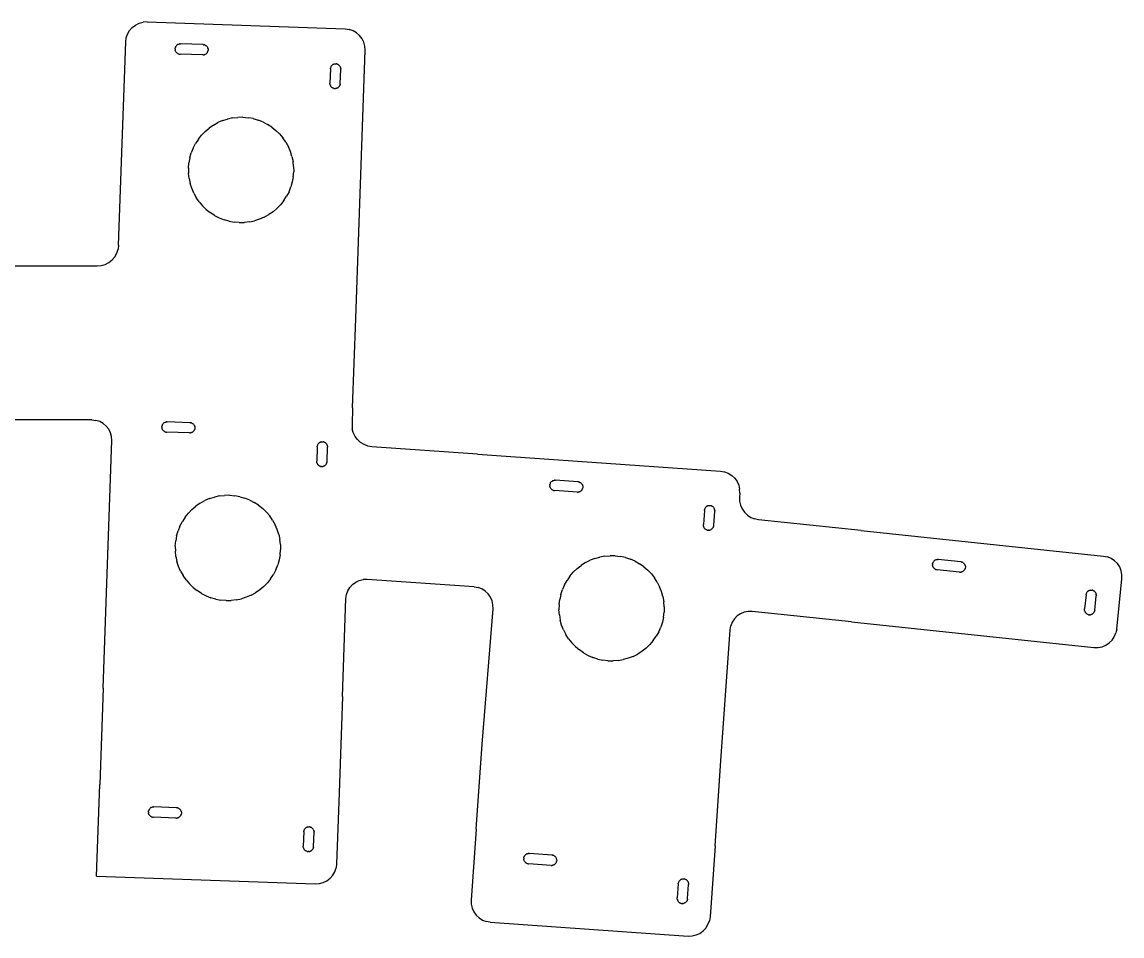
# Model space of a CAD drawing. Extents: x -45 to 62, y -37 to 20.
# Drawn here: x 8.7 to 62, y -26.9 to 17.4 of the extents above; entities that cross this region are included whole.
import ezdxf

# ---------------------------------------------------------------- set-up
doc = ezdxf.new("R2010")
doc.units = 0

msp = doc.modelspace()

# ---------------------------------------------------------------- linework, layer by layer
for p, q in [((13.927, 16.939), (14.057, 17.086)), ((14.057, 17.086), (14.213, 17.205)), ((14.213, 17.205), (14.389, 17.291)), ((14.389, 17.291), (14.578, 17.342)), ((14.774, 17.354), (14.578, 17.342)), ((14.774, 17.354), (24.368, 17.019)), ((13.739, 16.389), (13.765, 16.584)), ((13.765, 16.584), (13.829, 16.769)), ((13.829, 16.769), (13.927, 16.939)), ((24.368, 17.019), (24.562, 16.993)), ((24.748, 16.929), (24.562, 16.993)), ((24.917, 16.831), (24.748, 16.929)), ((25.064, 16.701), (24.917, 16.831)), ((25.183, 16.545), (25.064, 16.701)), ((25.27, 16.369), (25.183, 16.545)), ((13.395, 6.538), (13.739, 16.389)), ((16.131, 16.054), (16.133, 16.079)), ((16.131, 16.054), (16.131, 16.03)), ((16.131, 16.03), (16.134, 16.005)), ((16.133, 16.079), (16.137, 16.103)), ((16.139, 15.981), (16.134, 16.005)), ((16.144, 16.126), (16.137, 16.103)), ((16.153, 16.149), (16.144, 16.126)), ((16.153, 16.149), (16.164, 16.171)), ((16.177, 16.191), (16.164, 16.171)), ((16.193, 16.21), (16.177, 16.191)), ((16.21, 16.228), (16.193, 16.21)), ((16.21, 16.228), (16.229, 16.244)), ((16.249, 16.258), (16.229, 16.244)), ((16.27, 16.27), (16.249, 16.258)), ((16.27, 16.27), (16.293, 16.279)), ((16.293, 16.279), (16.316, 16.287)), ((16.316, 16.287), (16.34, 16.292)), ((16.364, 16.295), (16.34, 16.292)), ((16.364, 16.295), (16.394, 16.295)), ((17.483, 16.257), (16.394, 16.295)), ((17.513, 16.254), (17.483, 16.257)), ((17.513, 16.254), (17.537, 16.25)), ((17.56, 16.243), (17.537, 16.25)), ((17.583, 16.234), (17.56, 16.243)), ((17.583, 16.234), (17.605, 16.223)), ((17.605, 16.223), (17.625, 16.21)), ((17.625, 16.21), (17.645, 16.194)), ((17.645, 16.194), (17.662, 16.177)), ((17.662, 16.177), (17.678, 16.159)), ((17.678, 16.159), (17.692, 16.138)), ((17.692, 16.138), (17.704, 16.117)), ((17.704, 16.117), (17.713, 16.094)), ((17.721, 16.071), (17.713, 16.094)), ((17.721, 16.071), (17.726, 16.047)), ((17.726, 16.047), (17.729, 16.023)), ((17.729, 15.998), (17.727, 15.974)), ((17.729, 16.023), (17.729, 15.998)), ((24.878, 2.992), (25.332, 15.984)), ((25.32, 16.18), (25.27, 16.369)), ((25.332, 15.984), (25.32, 16.18)), ((16.146, 15.958), (16.139, 15.981)), ((16.156, 15.935), (16.146, 15.958)), ((16.168, 15.914), (16.156, 15.935)), ((16.182, 15.894), (16.168, 15.914)), ((16.197, 15.875), (16.182, 15.894)), ((16.215, 15.858), (16.197, 15.875)), ((16.234, 15.843), (16.215, 15.858)), ((16.255, 15.829), (16.234, 15.843)), ((16.277, 15.818), (16.255, 15.829)), ((16.277, 15.818), (16.299, 15.809)), ((16.299, 15.809), (16.323, 15.802)), ((16.323, 15.802), (16.347, 15.798)), ((16.347, 15.798), (16.376, 15.795)), ((17.466, 15.757), (16.376, 15.795)), ((17.466, 15.757), (17.495, 15.758)), ((17.495, 15.758), (17.52, 15.76)), ((17.544, 15.766), (17.52, 15.76)), ((17.544, 15.766), (17.567, 15.773)), ((17.589, 15.783), (17.567, 15.773)), ((17.611, 15.795), (17.589, 15.783)), ((17.611, 15.795), (17.631, 15.808)), ((17.631, 15.808), (17.65, 15.824)), ((17.65, 15.824), (17.667, 15.842)), ((17.667, 15.842), (17.682, 15.861)), ((17.682, 15.861), (17.695, 15.882)), ((17.695, 15.882), (17.707, 15.903)), ((17.716, 15.926), (17.707, 15.903)), ((17.716, 15.926), (17.723, 15.95)), ((17.727, 15.974), (17.723, 15.95)), ((23.651, 15.086), (23.627, 14.396)), ((23.651, 15.086), (23.654, 15.115)), ((23.658, 15.139), (23.654, 15.115)), ((23.665, 15.163), (23.658, 15.139)), ((23.674, 15.186), (23.665, 15.163)), ((23.685, 15.207), (23.674, 15.186)), ((23.685, 15.207), (23.698, 15.228)), ((23.698, 15.228), (23.714, 15.247)), ((23.731, 15.265), (23.714, 15.247)), ((23.749, 15.281), (23.731, 15.265)), ((23.749, 15.281), (23.77, 15.294)), ((23.791, 15.306), (23.77, 15.294)), ((23.791, 15.306), (23.814, 15.316)), ((23.837, 15.323), (23.814, 15.316)), ((23.837, 15.323), (23.861, 15.329)), ((23.861, 15.329), (23.885, 15.331)), ((23.885, 15.331), (23.91, 15.332)), ((23.91, 15.332), (23.934, 15.33)), ((23.958, 15.325), (23.934, 15.33)), ((23.982, 15.318), (23.958, 15.325)), ((23.982, 15.318), (24.005, 15.309)), ((24.005, 15.309), (24.026, 15.298)), ((24.047, 15.285), (24.026, 15.298)), ((24.066, 15.27), (24.047, 15.285)), ((24.084, 15.252), (24.066, 15.27)), ((24.084, 15.252), (24.1, 15.234)), ((24.113, 15.214), (24.1, 15.234)), ((24.125, 15.192), (24.113, 15.214)), ((24.125, 15.192), (24.135, 15.17)), ((24.127, 14.379), (24.151, 15.068)), ((24.135, 15.17), (24.142, 15.146)), ((24.148, 15.122), (24.142, 15.146)), ((24.148, 15.122), (24.15, 15.098)), ((24.15, 15.098), (24.151, 15.068)), ((23.627, 14.367), (23.627, 14.396)), ((23.63, 14.342), (23.627, 14.367)), ((23.635, 14.318), (23.63, 14.342)), ((23.635, 14.318), (23.643, 14.295)), ((23.643, 14.295), (23.652, 14.273)), ((23.652, 14.273), (23.664, 14.251)), ((23.664, 14.251), (23.678, 14.231)), ((23.69, 14.217), (23.678, 14.231)), ((23.69, 14.217), (23.694, 14.212)), ((23.694, 14.212), (23.712, 14.195)), ((23.712, 14.195), (23.731, 14.18)), ((23.731, 14.18), (23.751, 14.167)), ((23.751, 14.167), (23.773, 14.155)), ((23.796, 14.146), (23.773, 14.155)), ((23.819, 14.139), (23.796, 14.146)), ((23.819, 14.139), (23.844, 14.135)), ((23.844, 14.135), (23.868, 14.133)), ((23.892, 14.133), (23.868, 14.133)), ((23.892, 14.133), (23.917, 14.136)), ((23.917, 14.136), (23.941, 14.141)), ((23.964, 14.149), (23.941, 14.141)), ((23.987, 14.158), (23.964, 14.149)), ((23.987, 14.158), (24.008, 14.17)), ((24.028, 14.184), (24.008, 14.17)), ((24.047, 14.2), (24.028, 14.184)), ((24.047, 14.2), (24.064, 14.217)), ((24.064, 14.217), (24.079, 14.237)), ((24.079, 14.237), (24.093, 14.257)), ((24.104, 14.279), (24.093, 14.257)), ((24.113, 14.302), (24.104, 14.279)), ((24.113, 14.302), (24.12, 14.325)), ((24.124, 14.349), (24.12, 14.325)), ((24.124, 14.349), (24.127, 14.379)), ((17.985, 12.359), (17.778, 12.217)), ((17.985, 12.359), (18.204, 12.48)), ((18.433, 12.579), (18.204, 12.48)), ((18.433, 12.579), (18.672, 12.655)), ((18.916, 12.707), (18.672, 12.655)), ((18.916, 12.707), (19.165, 12.735)), ((19.415, 12.739), (19.165, 12.735)), ((19.415, 12.739), (19.665, 12.718)), ((19.911, 12.673), (19.665, 12.718)), ((19.911, 12.673), (20.151, 12.603)), ((20.384, 12.511), (20.151, 12.603)), ((20.384, 12.511), (20.606, 12.396)), ((20.816, 12.26), (20.606, 12.396)), ((20.816, 12.26), (21.012, 12.104)), ((17.257, 11.68), (17.413, 11.876)), ((17.413, 11.876), (17.587, 12.056)), ((17.587, 12.056), (17.778, 12.217)), ((21.012, 12.104), (21.191, 11.93)), ((21.191, 11.93), (21.353, 11.738)), ((21.495, 11.532), (21.353, 11.738)), ((17.006, 11.248), (16.913, 11.016)), ((17.006, 11.248), (17.121, 11.47)), ((17.257, 11.68), (17.121, 11.47)), ((21.495, 11.532), (21.616, 11.313)), ((21.715, 11.084), (21.616, 11.313)), ((16.844, 10.775), (16.799, 10.529)), ((16.844, 10.775), (16.913, 11.016)), ((21.791, 10.845), (21.715, 11.084)), ((21.791, 10.845), (21.843, 10.6)), ((16.778, 10.28), (16.799, 10.529)), ((16.778, 10.28), (16.781, 10.029)), ((21.871, 10.352), (21.843, 10.6)), ((21.871, 10.352), (21.875, 10.102)), ((16.809, 9.781), (16.781, 10.029)), ((16.809, 9.781), (16.862, 9.536)), ((21.808, 9.606), (21.739, 9.366)), ((21.854, 9.852), (21.808, 9.606)), ((21.854, 9.852), (21.875, 10.102)), ((16.938, 9.298), (16.862, 9.536)), ((17.037, 9.068), (16.938, 9.298)), ((17.037, 9.068), (17.158, 8.849)), ((21.647, 9.133), (21.532, 8.911)), ((21.647, 9.133), (21.739, 9.366)), ((17.3, 8.643), (17.158, 8.849)), ((17.3, 8.643), (17.461, 8.452)), ((21.396, 8.701), (21.24, 8.505)), ((21.396, 8.701), (21.532, 8.911)), ((17.461, 8.452), (17.641, 8.277)), ((17.641, 8.277), (17.836, 8.121)), ((18.046, 7.985), (17.836, 8.121)), ((20.449, 7.901), (20.668, 8.022)), ((20.874, 8.164), (20.668, 8.022)), ((21.065, 8.326), (20.874, 8.164)), ((21.065, 8.326), (21.24, 8.505)), ((18.046, 7.985), (18.269, 7.87)), ((18.269, 7.87), (18.501, 7.778)), ((18.742, 7.708), (18.501, 7.778)), ((18.742, 7.708), (18.988, 7.663)), ((19.237, 7.642), (18.988, 7.663)), ((19.237, 7.642), (19.487, 7.646)), ((19.736, 7.674), (19.487, 7.646)), ((19.736, 7.674), (19.981, 7.726)), ((20.219, 7.802), (19.981, 7.726)), ((20.449, 7.901), (20.219, 7.802)), ((13.395, 6.538), (13.369, 6.343)), ((13.078, 5.832), (13.207, 5.983)), ((13.207, 5.983), (13.306, 6.156)), ((13.306, 6.156), (13.369, 6.343)), ((6.799, 5.539), (12.36, 5.539)), ((12.36, 5.539), (12.556, 5.558)), ((12.556, 5.558), (12.746, 5.615)), ((12.746, 5.615), (12.922, 5.707)), ((12.922, 5.707), (13.078, 5.832)), ((24.727, -1.328), (24.878, 2.992)), ((24.727, -1.328), (24.699, -2.149)), ((12.099, -1.924), (6.799, -1.924)), ((12.099, -1.924), (12.294, -1.943)), ((12.479, -2), (12.294, -1.943)), ((12.649, -2.092), (12.479, -2)), ((12.796, -2.216), (12.649, -2.092)), ((15.538, -2.12), (15.524, -2.141)), ((15.553, -2.101), (15.538, -2.12)), ((15.57, -2.083), (15.553, -2.101)), ((15.57, -2.083), (15.589, -2.068)), ((15.609, -2.054), (15.589, -2.068)), ((15.63, -2.042), (15.609, -2.054)), ((15.63, -2.042), (15.653, -2.032)), ((15.653, -2.032), (15.676, -2.025)), ((15.676, -2.025), (15.7, -2.02)), ((15.724, -2.017), (15.7, -2.02)), ((15.724, -2.017), (15.754, -2.016)), ((16.843, -2.054), (15.754, -2.016)), ((16.873, -2.057), (16.843, -2.054)), ((16.873, -2.057), (16.897, -2.061)), ((16.92, -2.068), (16.897, -2.061)), ((16.943, -2.077), (16.92, -2.068)), ((16.943, -2.077), (16.965, -2.088)), ((16.965, -2.088), (16.985, -2.102)), ((16.985, -2.102), (17.005, -2.117)), ((17.005, -2.117), (17.022, -2.134)), ((12.915, -2.368), (12.796, -2.216)), ((13.002, -2.541), (12.915, -2.368)), ((13.052, -2.728), (13.002, -2.541)), ((15.491, -2.257), (15.493, -2.233)), ((15.491, -2.257), (15.491, -2.282)), ((15.491, -2.282), (15.494, -2.306)), ((15.493, -2.233), (15.497, -2.209)), ((15.499, -2.33), (15.494, -2.306)), ((15.504, -2.185), (15.497, -2.209)), ((15.506, -2.354), (15.499, -2.33)), ((15.513, -2.163), (15.504, -2.185)), ((15.516, -2.376), (15.506, -2.354)), ((15.513, -2.163), (15.524, -2.141)), ((15.528, -2.397), (15.516, -2.376)), ((15.542, -2.418), (15.528, -2.397)), ((15.558, -2.436), (15.542, -2.418)), ((15.575, -2.453), (15.558, -2.436)), ((15.594, -2.469), (15.575, -2.453)), ((15.615, -2.482), (15.594, -2.469)), ((15.637, -2.493), (15.615, -2.482)), ((15.637, -2.493), (15.659, -2.502)), ((15.659, -2.502), (15.683, -2.509)), ((15.683, -2.509), (15.707, -2.514)), ((15.707, -2.514), (15.736, -2.516)), ((16.826, -2.554), (15.736, -2.516)), ((16.826, -2.554), (16.855, -2.554)), ((16.855, -2.554), (16.88, -2.551)), ((16.904, -2.546), (16.88, -2.551)), ((16.904, -2.546), (16.927, -2.538)), ((16.95, -2.529), (16.927, -2.538)), ((16.971, -2.517), (16.95, -2.529)), ((16.971, -2.517), (16.991, -2.503)), ((16.991, -2.503), (17.01, -2.487)), ((17.01, -2.487), (17.027, -2.47)), ((17.022, -2.134), (17.038, -2.153)), ((17.027, -2.47), (17.042, -2.45)), ((17.038, -2.153), (17.052, -2.173)), ((17.042, -2.45), (17.056, -2.43)), ((17.052, -2.173), (17.064, -2.195)), ((17.056, -2.43), (17.067, -2.408)), ((17.064, -2.195), (17.074, -2.217)), ((17.076, -2.385), (17.067, -2.408)), ((17.081, -2.24), (17.074, -2.217)), ((17.076, -2.385), (17.083, -2.362)), ((17.081, -2.24), (17.086, -2.264)), ((17.087, -2.338), (17.083, -2.362)), ((17.086, -2.264), (17.089, -2.289)), ((17.089, -2.313), (17.087, -2.338)), ((17.089, -2.289), (17.089, -2.313)), ((24.699, -2.149), (24.711, -2.345)), ((24.761, -2.537), (24.711, -2.345)), ((24.847, -2.716), (24.761, -2.537)), ((12.645, -14.914), (13.065, -2.923)), ((13.065, -2.923), (13.052, -2.728)), ((23.011, -3.226), (23.014, -3.196)), ((23.018, -3.172), (23.014, -3.196)), ((23.025, -3.149), (23.018, -3.172)), ((23.034, -3.126), (23.025, -3.149)), ((23.045, -3.104), (23.034, -3.126)), ((23.045, -3.104), (23.059, -3.083)), ((23.059, -3.083), (23.074, -3.064)), ((23.091, -3.047), (23.074, -3.064)), ((23.11, -3.031), (23.091, -3.047)), ((23.11, -3.031), (23.13, -3.017)), ((23.151, -3.005), (23.13, -3.017)), ((23.151, -3.005), (23.174, -2.995)), ((23.197, -2.988), (23.174, -2.995)), ((23.197, -2.988), (23.221, -2.983)), ((23.221, -2.983), (23.245, -2.98)), ((23.245, -2.98), (23.27, -2.98)), ((23.27, -2.98), (23.294, -2.982)), ((23.318, -2.986), (23.294, -2.982)), ((23.342, -2.993), (23.318, -2.986)), ((23.342, -2.993), (23.365, -3.002)), ((23.365, -3.002), (23.387, -3.013)), ((23.407, -3.027), (23.387, -3.013)), ((23.426, -3.042), (23.407, -3.027)), ((23.444, -3.059), (23.426, -3.042)), ((23.444, -3.059), (23.46, -3.078)), ((23.474, -3.098), (23.46, -3.078)), ((23.485, -3.119), (23.474, -3.098)), ((23.485, -3.119), (23.495, -3.142)), ((23.495, -3.142), (23.503, -3.165)), ((23.508, -3.189), (23.503, -3.165)), ((23.508, -3.189), (23.51, -3.214)), ((24.966, -2.876), (24.847, -2.716)), ((25.113, -3.011), (24.966, -2.876)), ((25.282, -3.115), (25.113, -3.011)), ((25.467, -3.185), (25.282, -3.115)), ((25.661, -3.218), (25.467, -3.185)), ((23.011, -3.226), (22.987, -3.915)), ((23.487, -3.933), (23.511, -3.243)), ((23.51, -3.214), (23.511, -3.243)), ((30.775, -3.576), (25.661, -3.218)), ((30.775, -3.576), (42.546, -4.399)), ((22.988, -3.945), (22.987, -3.915)), ((22.99, -3.969), (22.988, -3.945)), ((22.995, -3.993), (22.99, -3.969)), ((22.995, -3.993), (23.003, -4.016)), ((23.003, -4.016), (23.013, -4.039)), ((23.013, -4.039), (23.024, -4.06)), ((23.024, -4.06), (23.038, -4.081)), ((23.05, -4.095), (23.038, -4.081)), ((23.05, -4.095), (23.054, -4.099)), ((23.054, -4.099), (23.072, -4.116)), ((23.072, -4.116), (23.091, -4.132)), ((23.091, -4.132), (23.111, -4.145)), ((23.111, -4.145), (23.133, -4.156)), ((23.156, -4.165), (23.133, -4.156)), ((23.18, -4.172), (23.156, -4.165)), ((23.18, -4.172), (23.204, -4.176)), ((23.204, -4.176), (23.228, -4.179)), ((23.253, -4.178), (23.228, -4.179)), ((23.253, -4.178), (23.277, -4.175)), ((23.277, -4.175), (23.301, -4.17)), ((23.324, -4.163), (23.301, -4.17)), ((23.347, -4.153), (23.324, -4.163)), ((23.347, -4.153), (23.368, -4.141)), ((23.388, -4.127), (23.368, -4.141)), ((23.407, -4.112), (23.388, -4.127)), ((23.407, -4.112), (23.424, -4.094)), ((23.424, -4.094), (23.439, -4.075)), ((23.439, -4.075), (23.453, -4.054)), ((23.464, -4.032), (23.453, -4.054)), ((23.473, -4.01), (23.464, -4.032)), ((23.473, -4.01), (23.48, -3.986)), ((23.484, -3.962), (23.48, -3.986)), ((23.484, -3.962), (23.487, -3.933)), ((42.546, -4.399), (42.739, -4.432)), ((42.739, -4.432), (42.922, -4.502)), ((42.922, -4.502), (43.088, -4.606)), ((43.088, -4.606), (43.231, -4.741)), ((43.231, -4.741), (43.344, -4.9)), ((34.28, -5.076), (34.279, -5.1)), ((34.279, -5.1), (34.281, -5.125)), ((34.28, -5.076), (34.283, -5.051)), ((34.286, -5.149), (34.281, -5.125)), ((34.283, -5.051), (34.288, -5.027)), ((34.292, -5.172), (34.286, -5.149)), ((34.296, -5.004), (34.288, -5.027)), ((34.301, -5.195), (34.292, -5.172)), ((34.306, -4.982), (34.296, -5.004)), ((34.312, -5.217), (34.301, -5.195)), ((34.306, -4.982), (34.318, -4.96)), ((34.325, -5.238), (34.312, -5.217)), ((34.332, -4.94), (34.318, -4.96)), ((34.341, -5.257), (34.325, -5.238)), ((34.348, -4.922), (34.332, -4.94)), ((34.358, -5.275), (34.341, -5.257)), ((34.365, -4.905), (34.348, -4.922)), ((34.376, -5.291), (34.358, -5.275)), ((34.365, -4.905), (34.385, -4.889)), ((34.396, -5.305), (34.376, -5.291)), ((34.405, -4.876), (34.385, -4.889)), ((34.418, -5.317), (34.396, -5.305)), ((34.427, -4.865), (34.405, -4.876)), ((34.418, -5.317), (34.44, -5.326)), ((34.427, -4.865), (34.45, -4.856)), ((34.44, -5.326), (34.463, -5.334)), ((34.45, -4.856), (34.473, -4.85)), ((34.473, -4.85), (34.498, -4.845)), ((34.522, -4.843), (34.498, -4.845)), ((34.522, -4.843), (34.551, -4.844)), ((35.639, -4.92), (34.551, -4.844)), ((35.668, -4.924), (35.639, -4.92)), ((35.668, -4.924), (35.692, -4.929)), ((35.715, -4.936), (35.692, -4.929)), ((35.738, -4.946), (35.715, -4.936)), ((35.738, -4.946), (35.759, -4.958)), ((35.759, -4.958), (35.779, -4.972)), ((35.779, -4.972), (35.798, -4.988)), ((35.798, -4.988), (35.815, -5.006)), ((35.808, -5.341), (35.824, -5.323)), ((35.815, -5.006), (35.83, -5.025)), ((35.824, -5.323), (35.838, -5.303)), ((35.83, -5.025), (35.843, -5.046)), ((35.838, -5.303), (35.85, -5.281)), ((35.843, -5.046), (35.854, -5.068)), ((35.86, -5.259), (35.85, -5.281)), ((35.854, -5.068), (35.863, -5.091)), ((35.86, -5.259), (35.867, -5.236)), ((35.87, -5.114), (35.863, -5.091)), ((35.873, -5.212), (35.867, -5.236)), ((35.87, -5.114), (35.874, -5.138)), ((35.876, -5.187), (35.873, -5.212)), ((35.874, -5.138), (35.876, -5.163)), ((35.876, -5.163), (35.876, -5.187)), ((43.344, -4.9), (43.424, -5.079)), ((43.424, -5.079), (43.468, -5.271)), ((43.474, -5.466), (43.468, -5.271)), ((17.345, -5.952), (17.564, -5.831)), ((17.793, -5.732), (17.564, -5.831)), ((17.793, -5.732), (18.032, -5.656)), ((18.277, -5.604), (18.032, -5.656)), ((18.277, -5.604), (18.525, -5.576)), ((18.775, -5.572), (18.525, -5.576)), ((18.775, -5.572), (19.025, -5.593)), ((19.271, -5.639), (19.025, -5.593)), ((19.271, -5.639), (19.511, -5.708)), ((19.744, -5.8), (19.511, -5.708)), ((19.744, -5.8), (19.966, -5.915)), ((34.463, -5.334), (34.487, -5.339)), ((34.487, -5.339), (34.517, -5.343)), ((35.604, -5.419), (34.517, -5.343)), ((35.604, -5.419), (35.633, -5.419)), ((35.633, -5.419), (35.658, -5.418)), ((35.682, -5.413), (35.658, -5.418)), ((35.682, -5.413), (35.706, -5.407)), ((35.728, -5.398), (35.706, -5.407)), ((35.75, -5.387), (35.728, -5.398)), ((35.75, -5.387), (35.771, -5.373)), ((35.771, -5.373), (35.79, -5.358)), ((35.79, -5.358), (35.808, -5.341)), ((43.474, -5.466), (43.46, -5.656)), ((43.46, -5.656), (43.466, -5.853)), ((43.466, -5.853), (43.509, -6.046)), ((16.773, -6.435), (16.947, -6.256)), ((16.947, -6.256), (17.139, -6.094)), ((17.345, -5.952), (17.139, -6.094)), ((20.176, -6.051), (19.966, -5.915)), ((20.176, -6.051), (20.372, -6.207)), ((20.372, -6.207), (20.551, -6.382)), ((20.551, -6.382), (20.713, -6.573)), ((41.762, -6.306), (41.714, -6.994)), ((41.762, -6.306), (41.766, -6.276)), ((41.771, -6.253), (41.766, -6.276)), ((41.778, -6.229), (41.771, -6.253)), ((41.788, -6.207), (41.778, -6.229)), ((41.8, -6.185), (41.788, -6.207)), ((41.8, -6.185), (41.814, -6.165)), ((41.814, -6.165), (41.83, -6.147)), ((41.848, -6.13), (41.83, -6.147)), ((41.867, -6.115), (41.848, -6.13)), ((41.867, -6.115), (41.888, -6.101)), ((41.91, -6.09), (41.888, -6.101)), ((41.91, -6.09), (41.933, -6.081)), ((41.956, -6.075), (41.933, -6.081)), ((41.956, -6.075), (41.98, -6.07)), ((41.98, -6.07), (42.005, -6.069)), ((42.005, -6.069), (42.029, -6.069)), ((42.029, -6.069), (42.054, -6.072)), ((42.078, -6.077), (42.054, -6.072)), ((42.101, -6.085), (42.078, -6.077)), ((42.101, -6.085), (42.123, -6.095)), ((42.123, -6.095), (42.145, -6.107)), ((42.165, -6.121), (42.145, -6.107)), ((42.183, -6.137), (42.165, -6.121)), ((42.2, -6.154), (42.183, -6.137)), ((42.2, -6.154), (42.215, -6.174)), ((42.213, -7.029), (42.261, -6.341)), ((42.229, -6.194), (42.215, -6.174)), ((42.24, -6.216), (42.229, -6.194)), ((42.24, -6.216), (42.249, -6.239)), ((42.249, -6.239), (42.255, -6.263)), ((42.26, -6.287), (42.255, -6.263)), ((42.26, -6.287), (42.261, -6.311)), ((42.261, -6.311), (42.261, -6.341)), ((43.509, -6.046), (43.589, -6.228)), ((43.589, -6.228), (43.702, -6.392)), ((43.702, -6.392), (43.844, -6.532)), ((16.366, -7.063), (16.481, -6.841)), ((16.617, -6.631), (16.481, -6.841)), ((16.617, -6.631), (16.773, -6.435)), ((20.855, -6.779), (20.713, -6.573)), ((20.855, -6.779), (20.976, -6.998)), ((43.844, -6.532), (44.01, -6.642)), ((44.01, -6.642), (44.192, -6.719)), ((44.385, -6.758), (44.192, -6.719)), ((49.361, -7.281), (44.385, -6.758)), ((16.204, -7.536), (16.274, -7.296)), ((16.366, -7.063), (16.274, -7.296)), ((21.075, -7.228), (20.976, -6.998)), ((21.151, -7.466), (21.075, -7.228)), ((41.713, -7.024), (41.714, -6.994)), ((41.715, -7.048), (41.713, -7.024)), ((41.72, -7.072), (41.715, -7.048)), ((41.72, -7.072), (41.726, -7.096)), ((41.726, -7.096), (41.735, -7.119)), ((41.735, -7.119), (41.746, -7.14)), ((41.746, -7.14), (41.759, -7.161)), ((41.771, -7.176), (41.759, -7.161)), ((41.771, -7.176), (41.774, -7.18)), ((41.774, -7.18), (41.791, -7.198)), ((41.791, -7.198), (41.81, -7.214)), ((41.81, -7.214), (41.83, -7.228)), ((41.83, -7.228), (41.852, -7.24)), ((41.874, -7.25), (41.852, -7.24)), ((41.897, -7.257), (41.874, -7.25)), ((41.897, -7.257), (41.921, -7.263)), ((41.921, -7.263), (41.946, -7.266)), ((41.97, -7.266), (41.946, -7.266)), ((41.97, -7.266), (41.994, -7.264)), ((41.994, -7.264), (42.019, -7.26)), ((42.042, -7.253), (42.019, -7.26)), ((42.065, -7.244), (42.042, -7.253)), ((42.065, -7.244), (42.087, -7.233)), ((42.108, -7.22), (42.087, -7.233)), ((42.127, -7.205), (42.108, -7.22)), ((42.127, -7.205), (42.145, -7.188)), ((42.145, -7.188), (42.16, -7.169)), ((42.16, -7.169), (42.175, -7.149)), ((42.186, -7.128), (42.175, -7.149)), ((42.196, -7.106), (42.186, -7.128)), ((42.196, -7.106), (42.204, -7.082)), ((42.209, -7.058), (42.204, -7.082)), ((42.209, -7.058), (42.213, -7.029)), ((49.361, -7.281), (61.096, -8.515)), ((16.138, -8.032), (16.159, -7.782)), ((16.204, -7.536), (16.159, -7.782)), ((21.151, -7.466), (21.203, -7.711)), ((21.231, -7.96), (21.203, -7.711)), ((21.231, -7.96), (21.235, -8.21)), ((16.138, -8.032), (16.142, -8.282)), ((16.17, -8.531), (16.142, -8.282)), ((21.214, -8.459), (21.169, -8.705)), ((21.214, -8.459), (21.235, -8.21)), ((36.947, -8.518), (36.701, -8.561)), ((36.947, -8.518), (37.197, -8.498)), ((37.447, -8.503), (37.197, -8.498)), ((37.447, -8.503), (37.696, -8.533)), ((61.096, -8.515), (61.288, -8.554)), ((16.17, -8.531), (16.222, -8.775)), ((16.298, -9.014), (16.222, -8.775)), ((16.397, -9.244), (16.298, -9.014)), ((21.007, -9.178), (21.099, -8.946)), ((21.169, -8.705), (21.099, -8.946)), ((35.596, -9.123), (35.793, -8.968)), ((36.004, -8.833), (35.793, -8.968)), ((36.004, -8.833), (36.227, -8.72)), ((36.46, -8.629), (36.227, -8.72)), ((36.46, -8.629), (36.701, -8.561)), ((37.94, -8.587), (37.696, -8.533)), ((37.94, -8.587), (38.178, -8.665)), ((38.407, -8.765), (38.178, -8.665)), ((38.407, -8.765), (38.625, -8.888)), ((38.83, -9.031), (38.625, -8.888)), ((38.83, -9.031), (39.02, -9.194)), ((52.811, -8.902), (52.81, -8.927)), ((52.81, -8.927), (52.811, -8.951)), ((52.811, -8.902), (52.815, -8.878)), ((52.814, -8.976), (52.811, -8.951)), ((52.82, -8.999), (52.814, -8.976)), ((52.815, -8.878), (52.821, -8.854)), ((52.828, -9.023), (52.82, -8.999)), ((52.83, -8.831), (52.821, -8.854)), ((52.839, -9.045), (52.828, -9.023)), ((52.84, -8.809), (52.83, -8.831)), ((52.851, -9.066), (52.839, -9.045)), ((52.84, -8.809), (52.853, -8.788)), ((52.868, -8.769), (52.853, -8.788)), ((52.884, -8.751), (52.868, -8.769)), ((52.903, -8.734), (52.884, -8.751)), ((52.903, -8.734), (52.922, -8.72)), ((52.943, -8.707), (52.922, -8.72)), ((52.966, -8.697), (52.943, -8.707)), ((52.966, -8.697), (52.989, -8.689)), ((52.989, -8.689), (53.013, -8.683)), ((53.013, -8.683), (53.037, -8.68)), ((53.061, -8.679), (53.037, -8.68)), ((53.061, -8.679), (53.091, -8.68)), ((54.175, -8.794), (53.091, -8.68)), ((54.204, -8.799), (54.175, -8.794)), ((54.204, -8.799), (54.228, -8.805)), ((54.251, -8.813), (54.228, -8.805)), ((54.273, -8.824), (54.251, -8.813)), ((54.273, -8.824), (54.294, -8.837)), ((54.294, -8.837), (54.313, -8.851)), ((54.313, -8.851), (54.332, -8.868)), ((54.332, -8.868), (54.348, -8.886)), ((54.348, -8.886), (54.362, -8.906)), ((54.362, -8.906), (54.375, -8.927)), ((54.375, -8.927), (54.385, -8.949)), ((54.385, -8.949), (54.393, -8.973)), ((54.399, -8.996), (54.393, -8.973)), ((54.399, -8.996), (54.402, -9.021)), ((54.402, -9.021), (54.403, -9.045)), ((54.403, -9.045), (54.402, -9.07)), ((61.469, -8.63), (61.288, -8.554)), ((61.631, -8.74), (61.469, -8.63)), ((61.769, -8.88), (61.631, -8.74)), ((61.876, -9.043), (61.769, -8.88)), ((61.95, -9.225), (61.876, -9.043)), ((16.397, -9.244), (16.518, -9.463)), ((16.66, -9.669), (16.518, -9.463)), ((20.756, -9.611), (20.892, -9.401)), ((21.007, -9.178), (20.892, -9.401)), ((35.253, -9.486), (35.11, -9.691)), ((35.253, -9.486), (35.416, -9.296)), ((35.416, -9.296), (35.596, -9.123)), ((39.02, -9.194), (39.194, -9.374)), ((39.194, -9.374), (39.348, -9.571)), ((39.483, -9.782), (39.348, -9.571)), ((52.866, -9.086), (52.851, -9.066)), ((52.882, -9.104), (52.866, -9.086)), ((52.9, -9.121), (52.882, -9.104)), ((52.92, -9.135), (52.9, -9.121)), ((52.941, -9.148), (52.92, -9.135)), ((52.941, -9.148), (52.963, -9.159)), ((52.963, -9.159), (52.986, -9.167)), ((52.986, -9.167), (53.009, -9.173)), ((53.009, -9.173), (53.039, -9.178)), ((54.123, -9.292), (53.039, -9.178)), ((54.123, -9.292), (54.152, -9.293)), ((54.152, -9.293), (54.177, -9.292)), ((54.201, -9.289), (54.177, -9.292)), ((54.201, -9.289), (54.225, -9.283)), ((54.248, -9.275), (54.225, -9.283)), ((54.27, -9.265), (54.248, -9.275)), ((54.27, -9.265), (54.291, -9.252)), ((54.291, -9.252), (54.311, -9.238)), ((54.311, -9.238), (54.329, -9.221)), ((54.329, -9.221), (54.346, -9.203)), ((54.346, -9.203), (54.361, -9.184)), ((54.361, -9.184), (54.373, -9.163)), ((54.384, -9.141), (54.373, -9.163)), ((54.384, -9.141), (54.392, -9.118)), ((54.398, -9.094), (54.392, -9.118)), ((54.402, -9.07), (54.398, -9.094)), ((61.987, -9.418), (61.95, -9.225)), ((61.986, -9.614), (61.987, -9.418)), ((16.66, -9.669), (16.821, -9.86)), ((16.821, -9.86), (17.001, -10.034)), ((17.001, -10.034), (17.197, -10.19)), ((20.425, -9.986), (20.234, -10.147)), ((20.425, -9.986), (20.6, -9.806)), ((20.756, -9.611), (20.6, -9.806)), ((24.493, -10.199), (24.592, -10.033)), ((24.592, -10.033), (24.721, -9.89)), ((24.721, -9.89), (24.877, -9.776)), ((24.877, -9.776), (25.052, -9.696)), ((25.052, -9.696), (25.241, -9.652)), ((25.437, -9.646), (25.241, -9.652)), ((30.612, -10.008), (25.437, -9.646)), ((30.612, -10.008), (30.805, -10.04)), ((30.988, -10.11), (30.805, -10.04)), ((31.153, -10.214), (30.988, -10.11)), ((34.987, -9.909), (34.887, -10.138)), ((34.987, -9.909), (35.11, -9.691)), ((39.483, -9.782), (39.596, -10.005)), ((39.687, -10.238), (39.596, -10.005)), ((61.73, -12.05), (61.986, -9.614)), ((17.407, -10.326), (17.197, -10.19)), ((17.407, -10.326), (17.629, -10.441)), ((17.629, -10.441), (17.861, -10.534)), ((18.102, -10.603), (17.861, -10.534)), ((18.102, -10.603), (18.348, -10.648)), ((18.597, -10.669), (18.348, -10.648)), ((19.096, -10.638), (18.848, -10.666)), ((19.096, -10.638), (19.341, -10.585)), ((19.579, -10.509), (19.341, -10.585)), ((19.809, -10.41), (19.579, -10.509)), ((19.809, -10.41), (20.028, -10.289)), ((20.234, -10.147), (20.028, -10.289)), ((24.238, -15.319), (24.404, -10.576)), ((24.404, -10.576), (24.43, -10.382)), ((24.43, -10.382), (24.493, -10.199)), ((31.294, -10.349), (31.153, -10.214)), ((31.405, -10.508), (31.294, -10.349)), ((31.484, -10.687), (31.405, -10.508)), ((34.725, -10.869), (34.755, -10.621)), ((34.809, -10.376), (34.755, -10.621)), ((34.809, -10.376), (34.887, -10.138)), ((39.755, -10.479), (39.687, -10.238)), ((39.755, -10.479), (39.799, -10.725)), ((60.246, -10.393), (60.174, -11.079)), ((60.246, -10.393), (60.251, -10.364)), ((60.257, -10.34), (60.251, -10.364)), ((60.265, -10.317), (60.257, -10.34)), ((60.276, -10.295), (60.265, -10.317)), ((60.288, -10.274), (60.276, -10.295)), ((60.288, -10.274), (60.303, -10.254)), ((60.303, -10.254), (60.32, -10.236)), ((60.338, -10.22), (60.32, -10.236)), ((60.358, -10.205), (60.338, -10.22)), ((60.358, -10.205), (60.379, -10.193)), ((60.401, -10.182), (60.379, -10.193)), ((60.401, -10.182), (60.424, -10.174)), ((60.448, -10.169), (60.424, -10.174)), ((60.448, -10.169), (60.472, -10.165)), ((60.472, -10.165), (60.497, -10.164)), ((60.497, -10.164), (60.521, -10.165)), ((60.521, -10.165), (60.546, -10.169)), ((60.569, -10.175), (60.546, -10.169)), ((60.592, -10.184), (60.569, -10.175)), ((60.592, -10.184), (60.614, -10.194)), ((60.614, -10.194), (60.635, -10.207)), ((60.655, -10.222), (60.635, -10.207)), ((60.673, -10.238), (60.655, -10.222)), ((60.671, -11.131), (60.743, -10.445)), ((60.689, -10.257), (60.673, -10.238)), ((60.689, -10.257), (60.704, -10.276)), ((60.716, -10.298), (60.704, -10.276)), ((60.727, -10.32), (60.716, -10.298)), ((60.727, -10.32), (60.735, -10.343)), ((60.735, -10.343), (60.741, -10.367)), ((60.744, -10.391), (60.741, -10.367)), ((60.745, -10.415), (60.743, -10.445)), ((60.744, -10.391), (60.745, -10.415)), ((18.597, -10.669), (18.848, -10.666)), ((30.995, -17.625), (31.528, -11.074)), ((31.525, -10.878), (31.484, -10.687)), ((31.528, -11.074), (31.525, -10.878)), ((34.725, -10.869), (34.72, -11.119)), ((34.74, -11.369), (34.72, -11.119)), ((39.818, -10.975), (39.799, -10.725)), ((39.818, -10.975), (39.813, -11.225)), ((60.172, -11.108), (60.174, -11.079)), ((60.173, -11.133), (60.172, -11.108)), ((60.177, -11.157), (60.173, -11.133)), ((60.177, -11.157), (60.183, -11.181)), ((60.183, -11.181), (60.191, -11.204)), ((60.652, -11.207), (60.661, -11.184)), ((60.667, -11.16), (60.661, -11.184)), ((60.667, -11.16), (60.671, -11.131)), ((34.74, -11.369), (34.783, -11.615)), ((34.851, -11.856), (34.783, -11.615)), ((39.729, -11.718), (39.652, -11.956)), ((39.783, -11.474), (39.729, -11.718)), ((39.783, -11.474), (39.813, -11.225)), ((43.113, -11.719), (43.043, -11.9)), ((43.217, -11.556), (43.113, -11.719)), ((43.351, -11.418), (43.217, -11.556)), ((43.51, -11.31), (43.351, -11.418)), ((43.689, -11.236), (43.51, -11.31)), ((43.879, -11.199), (43.689, -11.236)), ((44.074, -11.2), (43.879, -11.199)), ((48.895, -11.707), (44.074, -11.2)), ((48.895, -11.707), (60.631, -12.94)), ((60.191, -11.204), (60.201, -11.226)), ((60.201, -11.226), (60.214, -11.247)), ((60.225, -11.263), (60.214, -11.247)), ((60.225, -11.263), (60.228, -11.267)), ((60.228, -11.267), (60.244, -11.285)), ((60.244, -11.285), (60.262, -11.302)), ((60.262, -11.302), (60.282, -11.317)), ((60.282, -11.317), (60.303, -11.33)), ((60.325, -11.34), (60.303, -11.33)), ((60.348, -11.349), (60.325, -11.34)), ((60.348, -11.349), (60.372, -11.355)), ((60.372, -11.355), (60.396, -11.358)), ((60.42, -11.36), (60.396, -11.358)), ((60.42, -11.36), (60.445, -11.359)), ((60.445, -11.359), (60.469, -11.355)), ((60.493, -11.35), (60.469, -11.355)), ((60.516, -11.341), (60.493, -11.35)), ((60.516, -11.341), (60.538, -11.331)), ((60.559, -11.319), (60.538, -11.331)), ((60.579, -11.304), (60.559, -11.319)), ((60.579, -11.304), (60.598, -11.288)), ((60.598, -11.288), (60.614, -11.27)), ((60.614, -11.27), (60.629, -11.25)), ((60.642, -11.229), (60.629, -11.25)), ((60.652, -11.207), (60.642, -11.229)), ((34.942, -12.089), (34.851, -11.856)), ((34.942, -12.089), (35.055, -12.312)), ((39.551, -12.185), (39.429, -12.403)), ((39.551, -12.185), (39.652, -11.956)), ((42.567, -18.435), (43.01, -12.093)), ((43.01, -12.093), (43.043, -11.9)), ((61.614, -12.423), (61.69, -12.242)), ((61.73, -12.05), (61.69, -12.242)), ((35.19, -12.523), (35.055, -12.312)), ((35.19, -12.523), (35.345, -12.72)), ((35.345, -12.72), (35.518, -12.901)), ((39.285, -12.608), (39.123, -12.798)), ((39.285, -12.608), (39.429, -12.403)), ((61.201, -12.831), (61.365, -12.723)), ((61.365, -12.723), (61.504, -12.585)), ((61.504, -12.585), (61.614, -12.423)), ((35.518, -12.901), (35.708, -13.063)), ((35.913, -13.207), (35.708, -13.063)), ((35.913, -13.207), (36.131, -13.329)), ((38.311, -13.374), (38.534, -13.261)), ((38.745, -13.126), (38.534, -13.261)), ((38.942, -12.972), (38.745, -13.126)), ((38.942, -12.972), (39.123, -12.798)), ((60.631, -12.94), (60.827, -12.941)), ((60.827, -12.941), (61.019, -12.904)), ((61.019, -12.904), (61.201, -12.831)), ((36.131, -13.329), (36.36, -13.43)), ((36.598, -13.507), (36.36, -13.43)), ((36.598, -13.507), (36.843, -13.561)), ((37.091, -13.591), (36.843, -13.561)), ((37.091, -13.591), (37.341, -13.596)), ((37.591, -13.577), (37.341, -13.596)), ((37.591, -13.577), (37.837, -13.533)), ((38.078, -13.465), (37.837, -13.533)), ((38.311, -13.374), (38.078, -13.465)), ((12.645, -14.914), (12.483, -19.573)), ((24.238, -15.319), (24.076, -19.978)), ((30.707, -21.74), (30.995, -17.625)), ((42.279, -22.55), (42.567, -18.435)), ((12.327, -24.02), (12.483, -19.573)), ((24.076, -19.978), (23.955, -23.426)), ((14.886, -20.77), (14.873, -20.791)), ((14.901, -20.751), (14.886, -20.77)), ((14.918, -20.734), (14.901, -20.751)), ((14.918, -20.734), (14.937, -20.718)), ((14.957, -20.704), (14.937, -20.718)), ((14.979, -20.692), (14.957, -20.704)), ((14.979, -20.692), (15.001, -20.682)), ((15.001, -20.682), (15.024, -20.675)), ((15.024, -20.675), (15.048, -20.67)), ((15.073, -20.667), (15.048, -20.67)), ((15.073, -20.667), (15.102, -20.667)), ((16.192, -20.705), (15.102, -20.667)), ((16.221, -20.707), (16.192, -20.705)), ((16.221, -20.707), (16.245, -20.712)), ((16.269, -20.718), (16.245, -20.712)), ((16.291, -20.728), (16.269, -20.718)), ((16.291, -20.728), (16.313, -20.739)), ((16.313, -20.739), (16.334, -20.752)), ((16.334, -20.752), (16.353, -20.767)), ((16.353, -20.767), (16.371, -20.784)), ((14.839, -20.908), (14.841, -20.883)), ((14.839, -20.908), (14.839, -20.932)), ((14.839, -20.932), (14.842, -20.957)), ((14.841, -20.883), (14.845, -20.859)), ((14.847, -20.98), (14.842, -20.957)), ((14.852, -20.836), (14.845, -20.859)), ((14.855, -21.004), (14.847, -20.98)), ((14.861, -20.813), (14.852, -20.836)), ((14.864, -21.026), (14.855, -21.004)), ((14.861, -20.813), (14.873, -20.791)), ((14.876, -21.048), (14.864, -21.026)), ((14.89, -21.068), (14.876, -21.048)), ((14.906, -21.087), (14.89, -21.068)), ((14.923, -21.104), (14.906, -21.087)), ((14.943, -21.119), (14.923, -21.104)), ((14.963, -21.132), (14.943, -21.119)), ((14.985, -21.144), (14.963, -21.132)), ((14.985, -21.144), (15.008, -21.153)), ((15.008, -21.153), (15.031, -21.16)), ((15.031, -21.16), (15.055, -21.164)), ((15.055, -21.164), (15.085, -21.166)), ((16.174, -21.204), (15.085, -21.166)), ((16.174, -21.204), (16.204, -21.204)), ((16.204, -21.204), (16.228, -21.201)), ((16.252, -21.196), (16.228, -21.201)), ((16.252, -21.196), (16.275, -21.189)), ((16.298, -21.179), (16.275, -21.189)), ((16.319, -21.167), (16.298, -21.179)), ((16.319, -21.167), (16.339, -21.153)), ((16.339, -21.153), (16.358, -21.137)), ((16.358, -21.137), (16.375, -21.12)), ((16.371, -20.784), (16.386, -20.803)), ((16.375, -21.12), (16.391, -21.101)), ((16.386, -20.803), (16.4, -20.823)), ((16.391, -21.101), (16.404, -21.08)), ((16.4, -20.823), (16.412, -20.845)), ((16.404, -21.08), (16.415, -21.058)), ((16.412, -20.845), (16.422, -20.867)), ((16.424, -21.036), (16.415, -21.058)), ((16.429, -20.891), (16.422, -20.867)), ((16.424, -21.036), (16.431, -21.012)), ((16.429, -20.891), (16.434, -20.915)), ((16.435, -20.988), (16.431, -21.012)), ((16.434, -20.915), (16.437, -20.939)), ((16.437, -20.964), (16.435, -20.988)), ((16.437, -20.939), (16.437, -20.964)), ((22.366, -21.822), (22.362, -21.846)), ((22.373, -21.799), (22.366, -21.822)), ((22.382, -21.776), (22.373, -21.799)), ((22.393, -21.754), (22.382, -21.776)), ((22.393, -21.754), (22.407, -21.734)), ((22.407, -21.734), (22.422, -21.715)), ((22.439, -21.697), (22.422, -21.715)), ((22.458, -21.681), (22.439, -21.697)), ((22.458, -21.681), (22.478, -21.667)), ((22.5, -21.655), (22.478, -21.667)), ((22.5, -21.655), (22.522, -21.646)), ((22.545, -21.638), (22.522, -21.646)), ((22.545, -21.638), (22.569, -21.633)), ((22.569, -21.633), (22.594, -21.63)), ((22.594, -21.63), (22.618, -21.63)), ((22.618, -21.63), (22.643, -21.632)), ((22.667, -21.637), (22.643, -21.632)), ((22.69, -21.643), (22.667, -21.637)), ((22.69, -21.643), (22.713, -21.652)), ((22.713, -21.652), (22.735, -21.664)), ((22.755, -21.677), (22.735, -21.664)), ((22.775, -21.692), (22.755, -21.677)), ((22.792, -21.709), (22.775, -21.692)), ((22.792, -21.709), (22.808, -21.728)), ((22.822, -21.748), (22.808, -21.728)), ((22.834, -21.77), (22.822, -21.748)), ((22.834, -21.77), (22.843, -21.792)), ((22.843, -21.792), (22.851, -21.816)), ((22.856, -21.84), (22.851, -21.816)), ((22.856, -21.84), (22.859, -21.864)), ((30.707, -21.74), (30.466, -25.182)), ((22.359, -21.876), (22.335, -22.566)), ((22.359, -21.876), (22.362, -21.846)), ((22.835, -22.583), (22.859, -21.893)), ((22.859, -21.864), (22.859, -21.893)), ((22.336, -22.595), (22.335, -22.566)), ((22.339, -22.619), (22.336, -22.595)), ((22.344, -22.643), (22.339, -22.619)), ((22.344, -22.643), (22.351, -22.667)), ((22.351, -22.667), (22.361, -22.689)), ((22.361, -22.689), (22.373, -22.711)), ((22.373, -22.711), (22.387, -22.731)), ((22.399, -22.745), (22.387, -22.731)), ((22.399, -22.745), (22.402, -22.75)), ((22.402, -22.75), (22.42, -22.767)), ((22.42, -22.767), (22.439, -22.782)), ((22.439, -22.782), (22.46, -22.795)), ((22.46, -22.795), (22.481, -22.806)), ((22.504, -22.816), (22.481, -22.806)), ((22.528, -22.822), (22.504, -22.816)), ((22.528, -22.822), (22.552, -22.827)), ((22.552, -22.827), (22.576, -22.829)), ((22.601, -22.828), (22.576, -22.829)), ((22.601, -22.828), (22.625, -22.826)), ((22.625, -22.826), (22.649, -22.821)), ((22.672, -22.813), (22.649, -22.821)), ((22.695, -22.803), (22.672, -22.813)), ((22.695, -22.803), (22.716, -22.792)), ((22.737, -22.778), (22.716, -22.792)), ((22.755, -22.762), (22.737, -22.778)), ((22.755, -22.762), (22.772, -22.744)), ((22.772, -22.744), (22.788, -22.725)), ((22.788, -22.725), (22.801, -22.705)), ((22.812, -22.683), (22.801, -22.705)), ((22.821, -22.66), (22.812, -22.683)), ((22.821, -22.66), (22.828, -22.636)), ((22.833, -22.612), (22.828, -22.636)), ((22.833, -22.612), (22.835, -22.583)), ((42.279, -22.55), (42.038, -25.991)), ((23.955, -23.426), (23.929, -23.62)), ((33.015, -23.156), (33.018, -23.132)), ((33.015, -23.156), (33.015, -23.181)), ((33.015, -23.181), (33.017, -23.205)), ((33.021, -23.229), (33.017, -23.205)), ((33.018, -23.132), (33.023, -23.108)), ((33.027, -23.253), (33.021, -23.229)), ((33.031, -23.085), (33.023, -23.108)), ((33.036, -23.276), (33.027, -23.253)), ((33.041, -23.062), (33.031, -23.085)), ((33.047, -23.298), (33.036, -23.276)), ((33.041, -23.062), (33.053, -23.041)), ((33.061, -23.318), (33.047, -23.298)), ((33.067, -23.021), (33.053, -23.041)), ((33.076, -23.338), (33.061, -23.318)), ((33.083, -23.002), (33.067, -23.021)), ((33.093, -23.355), (33.076, -23.338)), ((33.1, -22.985), (33.083, -23.002)), ((33.111, -23.371), (33.093, -23.355)), ((33.1, -22.985), (33.12, -22.97)), ((33.132, -23.385), (33.111, -23.371)), ((33.14, -22.957), (33.12, -22.97)), ((33.153, -23.397), (33.132, -23.385)), ((33.162, -22.946), (33.14, -22.957)), ((33.153, -23.397), (33.175, -23.407)), ((33.162, -22.946), (33.185, -22.937)), ((33.175, -23.407), (33.199, -23.415)), ((33.185, -22.937), (33.209, -22.93)), ((33.199, -23.415), (33.223, -23.42)), ((33.209, -22.93), (33.233, -22.926)), ((33.223, -23.42), (33.252, -23.424)), ((33.257, -22.924), (33.233, -22.926)), ((34.339, -23.5), (33.252, -23.424)), ((33.257, -22.924), (33.287, -22.925)), ((34.374, -23.001), (33.287, -22.925)), ((34.403, -23.004), (34.374, -23.001)), ((34.403, -23.004), (34.427, -23.01)), ((34.451, -23.017), (34.427, -23.01)), ((34.473, -23.027), (34.451, -23.017)), ((34.473, -23.027), (34.494, -23.039)), ((34.494, -23.039), (34.515, -23.053)), ((34.506, -23.454), (34.526, -23.439)), ((34.515, -23.053), (34.533, -23.069)), ((34.526, -23.439), (34.543, -23.422)), ((34.533, -23.069), (34.55, -23.087)), ((34.543, -23.422), (34.559, -23.403)), ((34.55, -23.087), (34.565, -23.106)), ((34.559, -23.403), (34.573, -23.383)), ((34.565, -23.106), (34.578, -23.127)), ((34.573, -23.383), (34.585, -23.362)), ((34.578, -23.127), (34.59, -23.148)), ((34.595, -23.34), (34.585, -23.362)), ((34.59, -23.148), (34.598, -23.171)), ((34.595, -23.34), (34.603, -23.316)), ((34.605, -23.195), (34.598, -23.171)), ((34.608, -23.292), (34.603, -23.316)), ((34.605, -23.195), (34.609, -23.219)), ((34.611, -23.268), (34.608, -23.292)), ((34.609, -23.219), (34.611, -23.243)), ((34.611, -23.243), (34.611, -23.268)), ((23.767, -23.975), (23.866, -23.806)), ((23.866, -23.806), (23.929, -23.62)), ((34.339, -23.5), (34.369, -23.5)), ((34.369, -23.5), (34.393, -23.498)), ((34.417, -23.494), (34.393, -23.498)), ((34.417, -23.494), (34.441, -23.487)), ((34.464, -23.478), (34.441, -23.487)), ((34.486, -23.467), (34.464, -23.478)), ((34.486, -23.467), (34.506, -23.454)), ((12.327, -24.02), (22.921, -24.39)), ((22.921, -24.39), (23.116, -24.378)), ((23.116, -24.378), (23.306, -24.328)), ((23.306, -24.328), (23.482, -24.241)), ((23.482, -24.241), (23.638, -24.122)), ((23.638, -24.122), (23.767, -23.975)), ((40.497, -24.386), (40.449, -25.075)), ((40.497, -24.386), (40.501, -24.357)), ((40.506, -24.333), (40.501, -24.357)), ((40.514, -24.31), (40.506, -24.333)), ((40.524, -24.287), (40.514, -24.31)), ((40.536, -24.266), (40.524, -24.287)), ((40.536, -24.266), (40.55, -24.246)), ((40.55, -24.246), (40.566, -24.227)), ((40.583, -24.21), (40.566, -24.227)), ((40.602, -24.195), (40.583, -24.21)), ((40.602, -24.195), (40.623, -24.182)), ((40.645, -24.171), (40.623, -24.182)), ((40.645, -24.171), (40.668, -24.162)), ((40.691, -24.155), (40.668, -24.162)), ((40.691, -24.155), (40.716, -24.151)), ((40.716, -24.151), (40.74, -24.149)), ((40.74, -24.149), (40.765, -24.15)), ((40.765, -24.15), (40.789, -24.153)), ((40.813, -24.158), (40.789, -24.153)), ((40.836, -24.166), (40.813, -24.158)), ((40.836, -24.166), (40.859, -24.175)), ((40.859, -24.175), (40.88, -24.187)), ((40.9, -24.201), (40.88, -24.187)), ((40.919, -24.217), (40.9, -24.201)), ((40.936, -24.235), (40.919, -24.217)), ((40.936, -24.235), (40.951, -24.254)), ((40.948, -25.11), (40.996, -24.421)), ((40.964, -24.275), (40.951, -24.254)), ((40.975, -24.297), (40.964, -24.275)), ((40.975, -24.297), (40.984, -24.32)), ((40.984, -24.32), (40.991, -24.343)), ((40.995, -24.367), (40.991, -24.343)), ((40.995, -24.367), (40.997, -24.392)), ((40.997, -24.392), (40.996, -24.421)), ((30.466, -25.182), (30.472, -25.378)), ((30.472, -25.378), (30.515, -25.569)), ((30.515, -25.569), (30.596, -25.748)), ((40.449, -25.104), (40.449, -25.075)), ((40.45, -25.129), (40.449, -25.104)), ((40.455, -25.153), (40.45, -25.129)), ((40.455, -25.153), (40.461, -25.176)), ((40.461, -25.176), (40.47, -25.199)), ((40.47, -25.199), (40.481, -25.221)), ((40.481, -25.221), (40.495, -25.242)), ((40.506, -25.257), (40.495, -25.242)), ((40.506, -25.257), (40.51, -25.261)), ((40.51, -25.261), (40.527, -25.279)), ((40.527, -25.279), (40.545, -25.295)), ((40.545, -25.295), (40.565, -25.309)), ((40.565, -25.309), (40.587, -25.321)), ((40.609, -25.331), (40.587, -25.321)), ((40.633, -25.338), (40.609, -25.331)), ((40.633, -25.338), (40.656, -25.343)), ((40.656, -25.343), (40.681, -25.346)), ((40.705, -25.347), (40.681, -25.346)), ((40.705, -25.347), (40.73, -25.345)), ((40.73, -25.345), (40.754, -25.341)), ((40.777, -25.334), (40.754, -25.341)), ((40.8, -25.325), (40.777, -25.334)), ((40.8, -25.325), (40.822, -25.314)), ((40.843, -25.301), (40.822, -25.314)), ((40.862, -25.286), (40.843, -25.301)), ((40.862, -25.286), (40.88, -25.269)), ((40.88, -25.269), (40.896, -25.25)), ((40.896, -25.25), (40.91, -25.23)), ((40.922, -25.209), (40.91, -25.23)), ((40.932, -25.186), (40.922, -25.209)), ((40.932, -25.186), (40.939, -25.163)), ((40.944, -25.139), (40.939, -25.163)), ((40.944, -25.139), (40.948, -25.11)), ((30.596, -25.748), (30.709, -25.908)), ((30.709, -25.908), (30.852, -26.042)), ((30.852, -26.042), (31.018, -26.146)), ((42.038, -25.991), (42.005, -26.184)), ((31.018, -26.146), (31.201, -26.216)), ((31.394, -26.249), (31.201, -26.216)), ((31.394, -26.249), (40.971, -26.919)), ((41.696, -26.676), (41.831, -26.534)), ((41.831, -26.534), (41.935, -26.368)), ((41.935, -26.368), (42.005, -26.184)), ((40.971, -26.919), (41.167, -26.913)), ((41.167, -26.913), (41.358, -26.87)), ((41.358, -26.87), (41.537, -26.79)), ((41.537, -26.79), (41.696, -26.676))]:
    msp.add_line(p, q)

doc.saveas('drawing.dxf')
